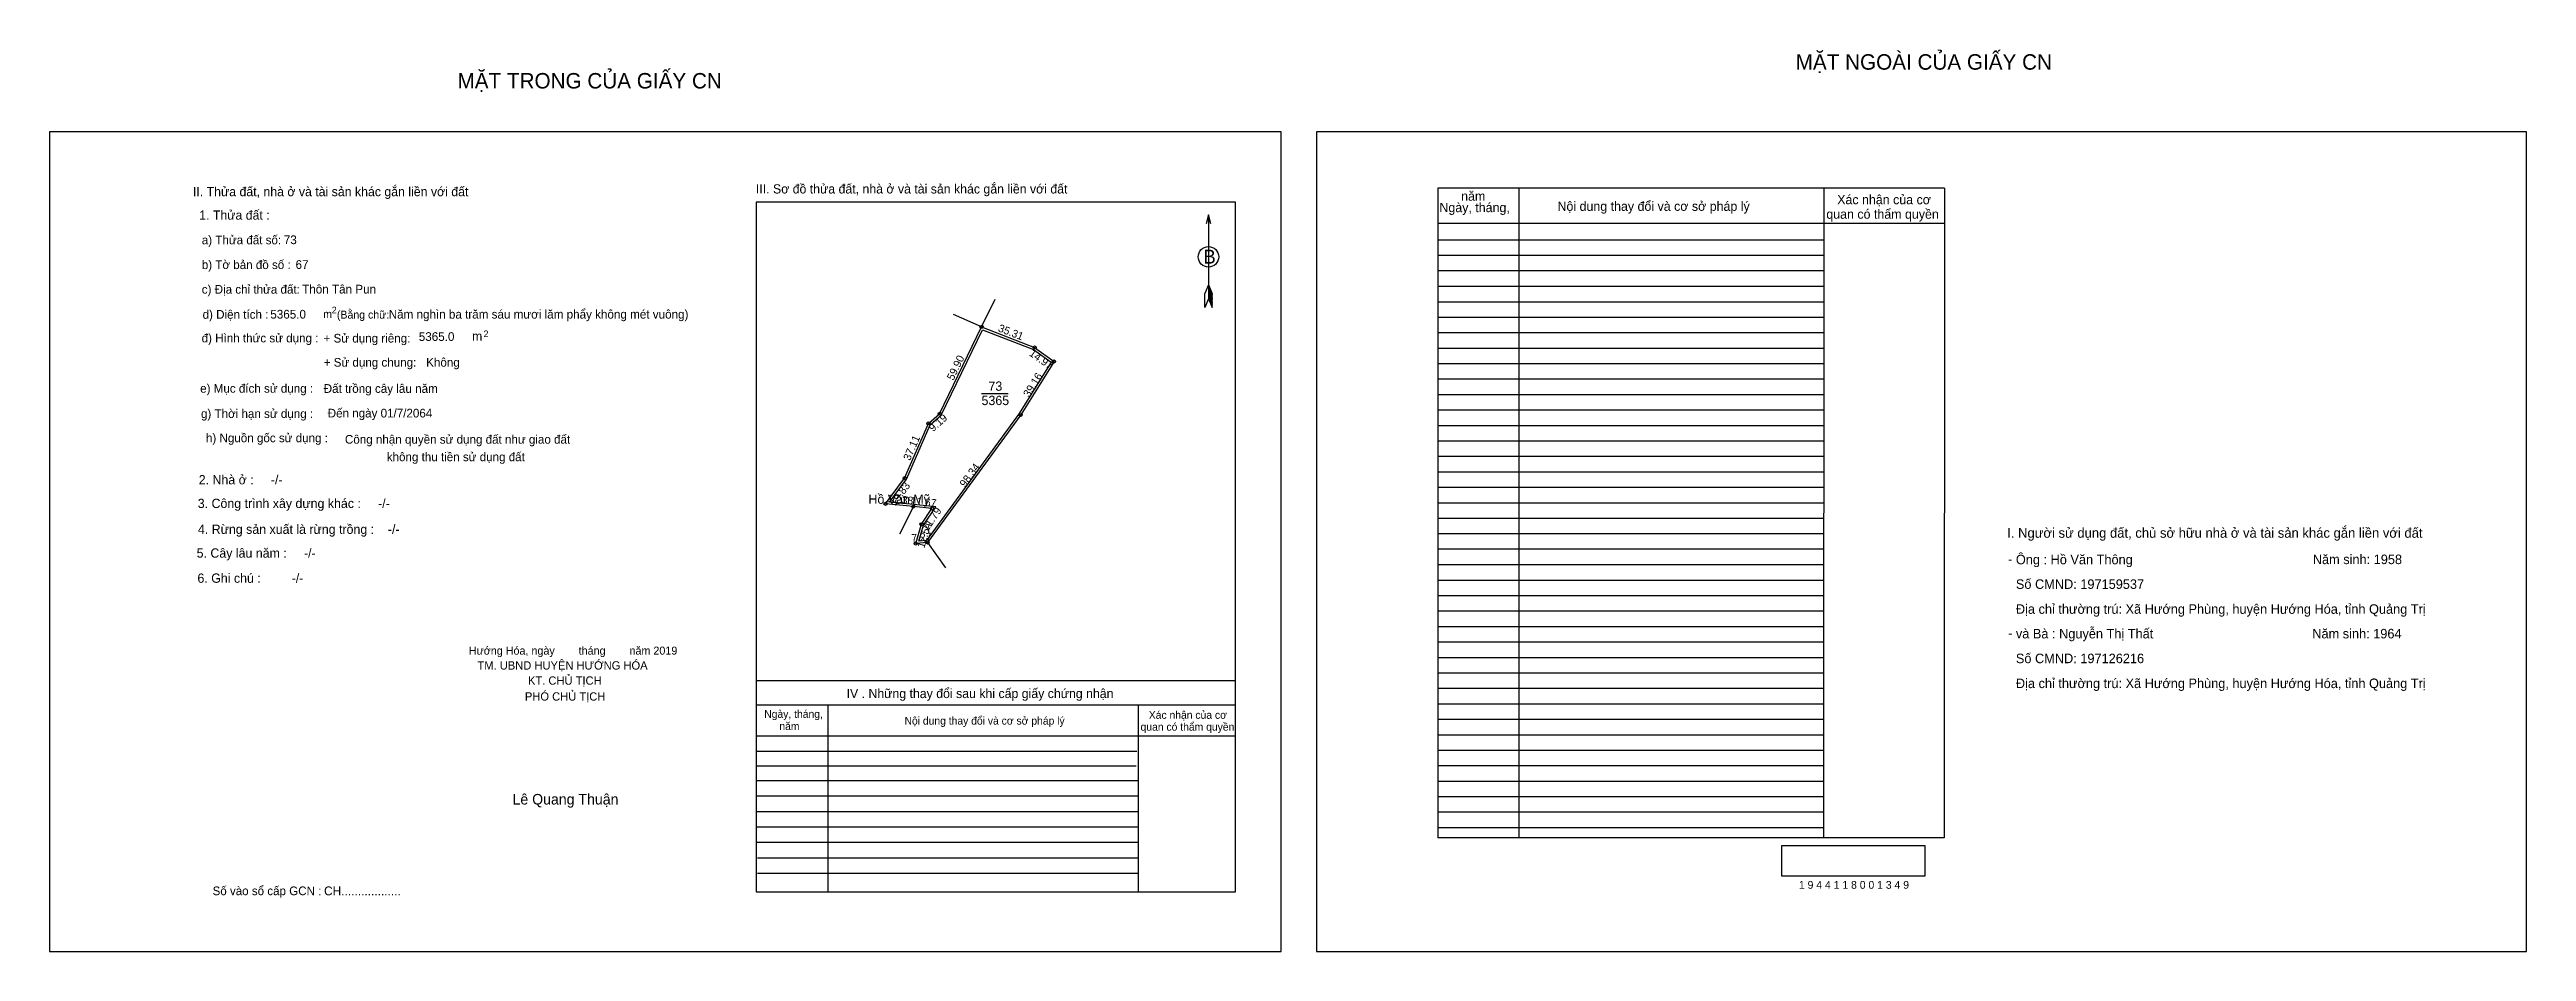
# Model space of a CAD drawing. Extents: x 536222 to 537762, y 1846780 to 1847341.
import ezdxf

# ---------------------------------------------------------------- set-up
doc = ezdxf.new("R2010")
doc.units = 0
for name, color, linetype in [('Default', 7, 'Continuous'), ('Level 1', 7, 'Continuous'), ('Level 10', 7, 'Continuous'), ('Level 11', 7, 'Continuous'), ('Level 13', 7, 'Continuous'), ('Level 27', 7, 'Continuous'), ('Level 36', 7, 'Continuous'), ('Level 40', 7, 'Continuous'), ('Level 49', 7, 'Continuous'), ('Level 52', 7, 'Continuous'), ('Level 6', 7, 'Continuous'), ('Level 63', 7, 'Continuous'), ('Level 7', 7, 'Continuous'), ('Level 8', 7, 'Continuous')]:
    doc.layers.add(name, color=color, linetype=linetype)

msp = doc.modelspace()

# ---------------------------------------------------------------- linework, layer by layer
at = {"layer": 'Level 1'}
for p, q in [((536221.6, 1847289.9), (536221.6, 1847289.9)), ((537009.3, 1847289.9), (537009.3, 1847289.9)), ((536942.2, 1847238.4), (536942.2, 1847186)), ((536939.9, 1847180.7), (536940, 1847189.3)), ((536942.2, 1847186), (536939.9, 1847180.7)), ((536942.2, 1847194.7), (536940, 1847189.3)), ((536942.2, 1847194.7), (536944.4, 1847189.3)), ((536942.2, 1847193.9), (536944.4, 1847188.5)), ((536942.2, 1847193.2), (536944.4, 1847187.8)), ((536942.2, 1847192.4), (536944.4, 1847187)), ((536942.2, 1847191.6), (536944.4, 1847186.2)), ((536942.2, 1847190.9), (536944.4, 1847185.4)), ((536942.2, 1847190.1), (536944.4, 1847184.7)), ((536942.2, 1847189.4), (536944.5, 1847183.9)), ((536942.2, 1847188.6), (536944.5, 1847183.1)), ((536942.2, 1847187.9), (536944.5, 1847182.3)), ((536942.2, 1847187.1), (536944.5, 1847181.6)), ((536942.2, 1847186), (536944.5, 1847180.7)), ((536944.5, 1847180.7), (536944.4, 1847189.3)), ((536987.4, 1846780.2), (536987.4, 1846780.2)), ((537761.6, 1846780.2), (537761.6, 1846780.2))]:
    msp.add_line(p, q, dxfattribs=at)
msp.add_lwpolyline([(536943.7, 1847232.8), (536942.2, 1847238.4), (536940.7, 1847232.8)], dxfattribs=at)
msp.add_circle((536942.2, 1847212.2), 6.39, dxfattribs=at)
at = {"layer": 'Level 10'}
for points in [[(536767.5, 1847034.5), (536760.2, 1847033.9), (536763.8, 1847045.9), (536770.3, 1847055.7), (536758.7, 1847056.9), (536741.4, 1847058.6), (536753.3, 1847074.6), (536768.1, 1847108.6), (536775, 1847114.6), (536801.1, 1847168.6), (536834.1, 1847155.8), (536846.2, 1847147.1), (536825.5, 1847113.9)], [(536766.8, 1847035.8), (536762.1, 1847035.4), (536765, 1847045.4), (536772.7, 1847056.8), (536758.9, 1847058.2), (536743.9, 1847059.7), (536754.4, 1847073.9), (536769.2, 1847107.8), (536776.1, 1847113.8), (536801.8, 1847166.8), (536833.4, 1847154.6), (536844.4, 1847146.8), (536824.4, 1847114.7)]]:
    msp.add_lwpolyline(points, close=True, dxfattribs=at)
at = {"layer": 'Level 11'}
for centre in [(536801.1, 1847168.6), (536834.1, 1847155.8), (536846.2, 1847147.1), (536768.1, 1847108.6), (536775, 1847114.6), (536825.5, 1847113.9), (536753.3, 1847074.6), (536741.4, 1847058.6), (536758.7, 1847056.9), (536763.8, 1847045.9), (536770.3, 1847055.7), (536760.2, 1847033.9), (536767.5, 1847034.5), (536767.5, 1847034.5)]:
    msp.add_circle(centre, 0.962, dxfattribs=at)
at = {"layer": 'Level 27'}
for p, q in [((536801.1, 1847168.6), (536809.5, 1847185.9)), ((536801.1, 1847168.6), (536783.6, 1847176.4)), ((536758.7, 1847056.9), (536750, 1847039.8)), ((536767.5, 1847034.5), (536778.6, 1847018.8))]:
    msp.add_line(p, q, dxfattribs=at)
at = {"layer": 'Level 40'}
msp.add_lwpolyline([(536221.6, 1846780.2), (536987.4, 1846780.2), (536987.4, 1847289.9), (536221.6, 1847289.9)], close=True, dxfattribs=at)
at = {"layer": 'Level 52'}
for p, q in [((537399.8, 1847254.9), (537084.9, 1847254.9)), ((537084.9, 1847254.9), (537084.9, 1846850.8)), ((537135.1, 1847254.9), (537135.1, 1846850.8)), ((537324.7, 1847254.9), (537324.6, 1846850.8)), ((537399.8, 1847254.9), (537399.7, 1846850.8)), ((537399.8, 1847232.9), (537084.9, 1847232.9)), ((537324.7, 1847222.6), (537084.9, 1847222.6)), ((537324.7, 1847213), (537084.9, 1847213)), ((537324.7, 1847203.4), (537084.9, 1847203.4)), ((537324.7, 1847193.8), (537084.9, 1847193.8)), ((537324.7, 1847184.1), (537084.9, 1847184.1)), ((537324.7, 1847174.5), (537084.9, 1847174.5)), ((537324.7, 1847164.9), (537084.9, 1847164.9)), ((537324.7, 1847155.3), (537084.9, 1847155.3)), ((537324.7, 1847145.7), (537084.9, 1847145.7)), ((537324.7, 1847136.1), (537084.9, 1847136.1)), ((537324.7, 1847126.4), (537084.9, 1847126.4)), ((537324.7, 1847116.8), (537084.9, 1847116.8)), ((537324.7, 1847107.2), (537084.9, 1847107.2)), ((537324.7, 1847097.6), (537084.9, 1847097.6)), ((537324.7, 1847088), (537084.9, 1847088)), ((537324.7, 1847078.3), (537084.9, 1847078.3)), ((537324.7, 1847068.7), (537084.9, 1847068.7)), ((537324.7, 1847059.1), (537084.9, 1847059.1)), ((537324.7, 1847049.5), (537084.9, 1847049.5)), ((537324.7, 1847039.9), (537084.9, 1847039.9)), ((537324.7, 1847030.3), (537084.9, 1847030.3)), ((537324.7, 1847020.6), (537084.9, 1847020.6)), ((537324.6, 1847011), (537084.9, 1847011)), ((537324.6, 1847001.4), (537084.9, 1847001.4)), ((537324.6, 1846991.8), (537084.9, 1846991.8)), ((537324.6, 1846982.2), (537084.9, 1846982.2)), ((537324.6, 1846972.6), (537084.9, 1846972.6)), ((537324.6, 1846962.9), (537084.9, 1846962.9)), ((537324.6, 1846953.3), (537084.9, 1846953.3)), ((537324.6, 1846943.7), (537084.9, 1846943.7)), ((537324.6, 1846934.1), (537084.9, 1846934.1)), ((537324.6, 1846924.5), (537084.9, 1846924.5)), ((537324.6, 1846914.8), (537084.9, 1846914.8)), ((537324.6, 1846905.2), (537084.9, 1846905.2)), ((537324.6, 1846895.6), (537084.9, 1846895.6)), ((537324.6, 1846886), (537084.9, 1846886)), ((537324.6, 1846876.4), (537084.9, 1846876.4)), ((537324.6, 1846866.8), (537084.9, 1846866.8)), ((537324.6, 1846857.1), (537084.9, 1846857.1)), ((537399.7, 1846850.8), (537084.9, 1846850.8))]:
    msp.add_line(p, q, dxfattribs=at)
msp.add_lwpolyline([(537009.3, 1846780.2), (537761.6, 1846780.2), (537761.6, 1847289.9), (537009.3, 1847289.9)], close=True, dxfattribs=at)
at = {"layer": 'Level 6'}
msp.add_lwpolyline([(537298.7, 1846846.2), (537387.6, 1846846.2), (537387.6, 1846827.1), (537298.7, 1846827.1)], close=True, dxfattribs=at)
at = {"layer": 'Level 63'}
msp.add_line((536801.1, 1847127.3), (536817.7, 1847127.3), dxfattribs=at)
at = {"layer": 'Level 7'}
for p, q in [((536897.7, 1846904.6), (536661, 1846904.6)), ((536897.3, 1846895.5), (536661, 1846895.5)), ((536898.5, 1846886.3), (536661, 1846886.3)), ((536898.5, 1846876.7), (536661, 1846876.7)), ((536898.5, 1846867.1), (536661, 1846867.1)), ((536898.5, 1846857.5), (536661, 1846857.5)), ((536898.5, 1846847.9), (536661, 1846847.9)), ((536898.5, 1846838.2), (536661.8, 1846838.2)), ((536898.5, 1846828.6), (536661.8, 1846828.6))]:
    msp.add_line(p, q, dxfattribs=at)
at = {"layer": 'Level 8'}
for p, q in [((536959.1, 1847246.3), (536661, 1847246.3)), ((536661, 1847246.3), (536661, 1846817.3)), ((536959.1, 1846817.3), (536959.1, 1847246.3)), ((536959.1, 1846948.5), (536661, 1846948.5)), ((536959.1, 1846933.4), (536661, 1846933.4)), ((536705.5, 1846933.4), (536705.5, 1846817.3)), ((536898.5, 1846933.4), (536898.5, 1846817.3)), ((536959.1, 1846914.2), (536661, 1846914.2)), ((536661, 1846817.3), (536959.1, 1846817.3))]:
    msp.add_line(p, q, dxfattribs=at)

# ---------------------------------------------------------------- texts
at = {"layer": 'Default'}
for s, p in [('e) Mục đích sử dụng :', (536315.3, 1847127.7)), ('g) Thời hạn sử dụng :', (536315.8, 1847112)), ('Đến ngày 01/7/2064', (536394.6, 1847112.3)), ('h) Nguồn gốc sử dụng :', (536318.9, 1847096.9)), ('Công nhận quyền sử dụng đất như giao đất', (536405.3, 1847096)), ('không thu tiền sử dụng đất', (536431.3, 1847085.1))]:
    msp.add_text(s, height=5.396, dxfattribs=at).set_placement(p)
at = {"layer": 'Level 1'}
msp.add_text('B', height=8.66, dxfattribs=at).set_placement((536939, 1847208))
at = {"layer": 'Level 13'}
for s, p in [('5365', (536801.1, 1847120)), ('73', (536805.4, 1847128.9))]:
    msp.add_text(s, height=5.77, dxfattribs=at).set_placement(p)
at = {"layer": 'Level 36'}
msp.add_text('Hồ Văn Mỹ', height=5.77, dxfattribs=at).set_placement((536730.8, 1847058.6))
at = {"layer": 'Level 49'}
for s, rotation, p in [('35.31', 338.8705, (536811, 1847166)), ('14.97', 324.4089, (536830.3, 1847151.2)), ('59.90', 64.1365, (536783.6, 1847135)), ('39.16', 58.0024, (536830.7, 1847124.5)), ('9.19', 41.3384, (536770.9, 1847103.1)), ('37.11', 66.4466, (536756.6, 1847085.1)), ('98.34', 53.8642, (536790.9, 1847068.5)), ('17.38', 354.2533, (536742.4, 1847059.7)), ('19.83', 53.3843, (536747.5, 1847056.9)), ('11.67', 354.2454, (536756.8, 1847058.2)), ('12.54', 73.6466, (536765.5, 1847030.7)), ('11.79', 56.2021, (536767.6, 1847041)), ('7.27', 4.5739, (536757.7, 1847034.9))]:
    msp.add_text(s, height=4.81, rotation=rotation, dxfattribs=at).set_placement(p)
at = {"layer": 'Level 52'}
for s, height, p in [('Ngày, tháng,', 5.771, (537085.8, 1847240)), ('năm', 5.77, (537099.3, 1847247.1)), ('Nội dung thay đổi và cơ sở pháp lý', 5.771, (537159.2, 1847240.8)), ('Xác nhận của cơ', 5.771, (537333.1, 1847244.9)), (' quan có thẩm quyền', 5.771, (537324.2, 1847235.9))]:
    msp.add_text(s, height=height, dxfattribs=at).set_placement(p)
at = {"layer": 'Level 6'}
for s, height, p in [('73', 5.42, (536367.3, 1847220.1)), ('67', 5.42, (536374.6, 1847204.7)), ('Thôn Tân Pun', 5.424, (536378.7, 1847189.4)), ('5365.0', 5.42, (536358.9, 1847173.8)), ('Năm nghìn ba trăm sáu mươi lăm phẩy không mét vuông)', 5.417, (536432.5, 1847173.8)), ('5365.0', 5.42, (536451.2, 1847159.9)), ('Đất trồng cây lâu năm', 5.424, (536392.1, 1847127.6)), ('Ông : Hồ Văn Thông', 5.925, (537444.2, 1847021)), ('Năm sinh: 1958', 5.925, (537628.8, 1847021.1)), ('Số CMND: 197159537', 5.925, (537444.2, 1847005.7)), ('Địa chỉ thường trú: Xã Hướng Phùng, huyện Hướng Hóa, tỉnh Quảng Trị', 5.925, (537444.2, 1846990.2)), ('và Bà : Nguyễn Thị Thất', 5.924, (537444.2, 1846974.9)), ('Năm sinh: 1964', 5.925, (537628.5, 1846974.9)), ('Số CMND: 197126216', 5.925, (537444.2, 1846959.5)), ('Địa chỉ thường trú: Xã Hướng Phùng, huyện Hướng Hóa, tỉnh Quảng Trị', 5.925, (537444.2, 1846944)), ('1 9 4 4 1 1 8 0 0 1 3 4 9', 4.847, (537309.3, 1846819.2))]:
    msp.add_text(s, height=height, dxfattribs=at).set_placement(p)
at = {"layer": 'Level 7'}
for s, height, p in [('MẶT NGOÀI CỦA GIẤY CN', 9.617, (537307.3, 1847328.6)), ('MẶT TRONG CỦA GIẤY CN', 9.617, (536475.3, 1847316.9)), ('II. Thửa đất, nhà ở và tài sản khác gắn liền với đất', 5.722, (536310.8, 1847249.9)), ('III. Sơ đồ thửa đất, nhà ở và tài sản khác gắn liền với đất', 5.722, (536660.8, 1847251.6)), ('1. Thửa đất :', 5.722, (536314.7, 1847235.3)), ('a) Thửa đất số:', 5.396, (536316.3, 1847220)), ('b) Tờ bản đồ số :', 5.396, (536316.3, 1847204.6)), ('c) Địa chỉ thửa đất:', 5.396, (536316.3, 1847189.3)), ('d) Diện tích :', 5.396, (536316.8, 1847173.7)), ('m', 4.91, (536391.8, 1847174.2)), ('2', 4.09, (536397.1, 1847177.1)), ('(Bằng chữ:', 4.91, (536400.3, 1847173.8)), ('đ) Hình thức sử dụng :', 5.396, (536316.2, 1847159)), ('+ Sử dụng riêng:', 5.396, (536392, 1847158.9)), ('m', 5.77, (536484.3, 1847160)), ('2', 4.09, (536491.5, 1847162.3)), ('+ Sử dụng chung:', 5.396, (536392.1, 1847143.9)), ('Không', 5.4, (536455.8, 1847143.9)), ('2. Nhà ở :     -/-', 5.755, (536314.4, 1847070.7)), ('3. Công trình xây dựng khác :     -/-', 5.755, (536313.8, 1847056)), ('4. Rừng sản xuất là rừng trồng :    -/-', 5.755, (536313.9, 1847039.9)), ('I. Người sử dụng đất, chủ sở hữu nhà ở và tài sản khác gắn liền với đất', 6.059, (537438.8, 1847037.5)), ('5. Cây lâu năm :     -/-', 5.755, (536313.1, 1847025.1)), ('6. Ghi chú :         -/-', 5.755, (536313.6, 1847009.5)), ('-', 6.16, (537439.3, 1847021.2)), ('Hướng Hóa, ngày        tháng        năm 2019', 5, (536482.3, 1846964.8)), ('-', 6.16, (537439.4, 1846975.1)), ('TM. UBND HUYỆN HƯỚNG HÓA', 5.181, (536487.7, 1846955.5)), ('KT. CHỦ TỊCH', 5.181, (536519.1, 1846946.1)), ('PHÓ CHỦ TỊCH', 5.18, (536517.2, 1846936.2)), ('IV . Những thay đổi sau khi cấp giấy chứng nhận', 5.722, (536717.2, 1846937.8)), ('Ngày, tháng,', 4.809, (536666, 1846925.5)), ('năm', 4.81, (536675.4, 1846917.9)), ('Nội dung thay đổi và cơ sở pháp lý', 4.809, (536753.2, 1846921.3)), (' quan có thẩm quyền', 4.809, (536898.2, 1846917.5)), ('Xác nhận của cơ', 4.809, (536905.1, 1846924.9)), ('Lê Quang Thuận', 6.562, (536509.5, 1846871.6)), ('Số vào sổ cấp GCN :', 5.386, (536323, 1846815.2)), ('CH..................', 5.54, (536392.3, 1846815.1))]:
    msp.add_text(s, height=height, dxfattribs=at).set_placement(p)

doc.saveas('drawing.dxf')
